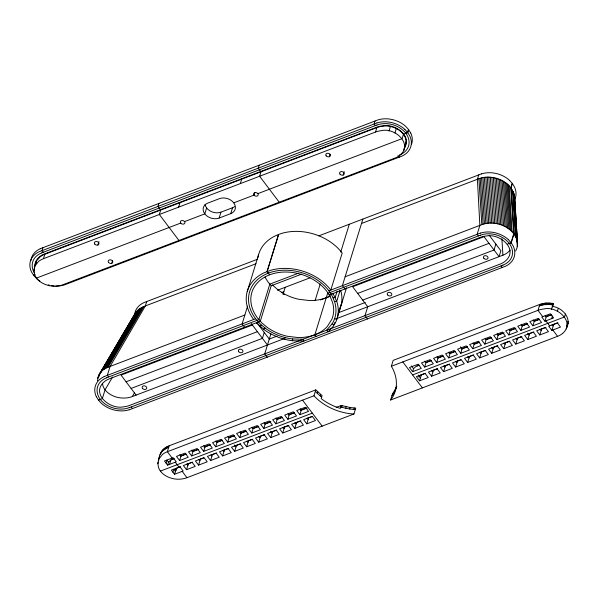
<?xml version="1.0" encoding="UTF-8"?>
<svg xmlns="http://www.w3.org/2000/svg" width="598" height="598" viewBox="0 0 598 598"><rect width="100%" height="100%" fill="white"/><g stroke="black" fill="none" stroke-linecap="round" stroke-linejoin="round"><path stroke-width="0.9" d="M33.817 270.737L34.819 266.14L38.571 261.446A22.552 16.946 17.1 0 1 43.445 258.702L375.514 132.038A22.552 16.946 17.1 0 1 381.427 130.67C394.62 127.232 413.457 143.969 399.987 155.271A22.552 16.946 17.1 0 1 395.114 158.014L63.044 284.678A22.552 16.946 17.1 0 1 57.131 286.046C47.197 287.436 32.21 280.664 34.363 268.958M157.73 463.749L158.732 459.159L162.492 454.458A22.552 16.946 17.1 0 1 167.365 451.714L313.972 395.786L315.796 389.874L322.105 395.614L321.193 398.574L322.89 399.875A47.392 35.603 17.1 0 0 337.287 407.41L340.359 408.419L341.271 405.459L350.174 407.53L355.743 408.09L353.926 414.003L186.965 477.69A22.552 16.946 17.1 0 1 181.052 479.058C171.163 480.403 156.482 473.87 158.186 462.261M158.634 460.774C158.963 454.293 162.701 447.797 169.182 445.794L315.796 389.874M35.215 265.355L36.62 260.84L39.939 257.005A22.552 16.946 17.1 0 1 44.813 254.262L376.882 127.598A22.552 16.946 17.1 0 1 382.795 126.23C394.022 124.152 410.886 134.303 404.674 146.996M552.799 329.999L557.575 336.33L390.606 400.017L391.361 399.075A47.392 35.603 17.1 0 0 392.669 368.577L391.361 366.275L537.976 310.347A22.552 16.946 17.1 0 1 543.888 308.979C557.074 305.541 575.919 322.277 562.449 333.579M551.468 309.353L552.365 306.378C562.232 307.581 572.009 317.972 566.568 328.003M97.511 380.747L98.035 377.293L99.432 374.094L135.761 312.47L139.214 309.017L143.804 306.535L256.019 263.733M514.601 199.612C515.02 182.554 493.372 173.166 478.931 178.705L361.506 223.495M515.648 251.018L517.046 247.819L517.569 244.373L514.654 197.258M285.119 337.526A33.271 24.996 17.1 0 0 292.654 338.939L303.223 339.201L303.844 341.01L292.676 340.74A35.035 26.319 17.1 0 1 284.738 339.253L285.119 337.526L283.22 337.04A44.581 33.488 17.1 0 1 265.983 328.736L260.309 324.041L255.608 318.764A44.581 33.488 17.1 0 1 268.375 273.144L267.201 271.447L278.586 234.446L281.957 233.317A46.928 35.252 17.1 0 1 342.198 253.074L330.814 290.075A46.928 35.252 17.1 0 0 270.573 270.326L263.845 272.89A46.928 35.252 17.1 0 0 253.672 319.496M340.09 308.718L338.019 314.055M341.002 305.757L341.585 303.081A46.928 35.252 17.1 0 0 340.725 290.508M341.914 302.797L339.843 308.134M552.41 306.662L553.292 303.433L545.712 303.059L539.8 304.427L393.185 360.355L391.361 366.275M175.453 471.613L175.864 469.856M175.491 471.889L176.32 468.376L180.648 466.724M552.462 306.946L553.292 303.433M557.403 311.304L558.3 308.329M565.446 313.965L564.549 316.94L412.59 374.901M567.203 324.295L568.1 321.32M158.732 459.159L159.636 456.177M160.092 454.697L160.989 452.372M160.541 453.852L161.512 451.542M161.056 453.015L162.103 450.735M161.654 452.215L162.768 449.965M162.32 451.445L163.508 449.233M163.052 450.713L164.308 448.537M163.859 450.017L164.719 449.375L165.168 447.895M164.719 449.375L165.646 448.769L166.095 447.289M165.646 448.769L166.625 448.216L167.074 446.743M166.625 448.216L167.649 447.723L168.105 446.243M172.134 458.038L167.365 451.714L169.182 445.794M321.649 397.094L317.314 393.402L317.77 391.922M320.214 395.988L320.663 394.508M340.815 406.939L341.675 407.223L342.123 405.743M341.675 407.223L345.674 408.247L346.13 406.767M345.674 408.247L349.718 409.002L350.174 407.53M349.718 409.002L353.777 409.488L354.225 408.008M34.819 266.14L36.179 261.7M42.951 247.639L42.039 250.599L43.295 252.259M43.445 258.695L44.813 254.255M97.923 244.993L98.962 241.614M111.744 263.314L112.521 260.78M158.851 203.425L157.947 206.385L160.458 209.719M160.705 210.055L159.345 214.495L178.944 240.471M146.697 301.512L145.329 305.952L110.084 366.425L107.356 375.305L108.612 376.972M178.63 207.132L179.998 202.692M206.639 207.954L204.815 213.875L184.573 221.596M254.77 192.578L253.993 195.12A2.347 1.764 17.1 0 1 255.794 192.571A2.347 1.764 17.1 0 1 257.97 195.456A2.347 1.764 17.1 0 1 253.993 195.12L233.743 202.842A10.555 7.931 17.1 0 0 219.414 198.656L207.842 203.066A10.555 7.931 17.1 0 0 204.815 213.875A10.555 7.931 17.1 0 0 219.152 218.053L220.968 212.133L232.54 207.723A10.555 7.931 17.1 0 0 234.595 206.609M219.152 218.053L230.723 213.643L232.54 207.723M240.329 183.601L241.697 179.161M166.02 463.054L166.932 460.094L168.501 462.179L167.59 465.139L164.45 460.976L173.106 457.672L176.253 461.835L167.59 465.139M259.128 165.183L258.224 168.143L260.735 171.469M169.518 464.399L170.886 459.959L174.25 458.681M260.982 171.805L259.622 176.246L279.221 202.221M172.927 472.218L173.839 469.258L175.408 471.336M174.496 474.296L183.16 470.992L180.02 466.829L171.357 470.133L174.496 474.296L176.32 468.376M179.617 460.55L188.273 457.246L185.133 453.082L176.47 456.386L179.617 460.55L180.977 456.11L186.18 454.129M186.524 469.707L195.187 466.403L192.048 462.239L183.384 465.543L186.524 469.707L188.348 463.786M191.637 455.96L200.3 452.656L197.161 448.493L188.497 451.796L191.637 455.96L193.005 451.52L198.207 449.539M247.206 291.637L258.583 254.636M198.551 465.124L207.214 461.82L204.075 457.657L195.411 460.961L198.551 465.124L200.375 459.204M247.572 306.146L242.108 323.907L244.619 327.241M203.664 451.378L212.327 448.074L209.188 443.91L200.524 447.214L203.664 451.378L205.032 446.938L210.227 444.957M278.586 234.446L267.029 271.514L269.631 274.811A42.234 31.724 17.1 0 1 326.957 291.547L330.358 296.952L332.6 302.595A42.234 31.724 17.1 0 1 331.883 319.235L327.412 326.359A42.234 31.724 17.1 0 1 298.073 337.549L287.257 336.255A42.234 31.724 17.1 0 1 267.366 327.48L261.991 323.032L257.536 318.024A42.234 31.724 17.1 0 1 269.631 274.811M210.578 460.535L219.242 457.231L216.095 453.067L207.439 456.371L210.578 460.535L212.395 454.615L216.73 452.963M215.691 446.788L224.355 443.484L221.215 439.321L212.552 442.625L215.691 446.788L217.059 442.348L222.254 440.367M301.758 274.093L271.215 285.739L260.287 321.261L109.434 378.803A23.001 17.282 17.1 0 0 104.448 381.614C90.253 393.663 110.137 409.832 123.487 406.842A23.001 17.282 17.1 0 0 129.534 405.444L500.182 264.069A23.001 17.282 17.1 0 0 505.168 261.259C519.37 249.209 499.48 233.041 486.129 236.031A23.001 17.282 17.1 0 0 480.082 237.428L329.229 294.971M222.606 455.945L231.262 452.641L228.122 448.478L219.459 451.782L222.606 455.945L224.422 450.025M227.718 442.199L236.382 438.895L233.242 434.739L224.579 438.042L227.718 442.199L229.086 437.758L234.281 435.778M264.249 332.421L262.432 338.341L131.097 388.438M234.625 451.363L243.289 448.059L240.149 443.895L231.486 447.199L234.625 451.363L236.449 445.443M270.894 333.819L264.72 353.881L267.239 357.215M283.033 294.351L285.209 287.279M239.746 437.616L248.409 434.312L245.262 430.149L236.606 433.453L239.746 437.616L241.106 433.176L246.309 431.195M329.334 156.728L330.111 154.194M246.653 446.773L255.316 443.469L252.177 439.306L243.513 442.61L246.653 446.773L248.476 440.853L252.805 439.201M251.773 433.027L260.429 429.723L257.29 425.559L248.626 428.863L251.773 433.027L253.133 428.587L258.336 426.606M258.68 442.184L267.343 438.88L264.204 434.716L255.54 438.02L258.68 442.184L260.504 436.263M263.793 428.445L272.456 425.133L269.317 420.977L260.653 424.281L263.793 428.445L265.161 424.004L270.356 422.016M343.155 175.05L344.194 171.663M270.707 437.601L279.371 434.298L276.224 430.134L267.568 433.438L270.707 437.601L272.531 431.681M275.82 423.855L284.484 420.551L281.344 416.387L272.681 419.691L275.82 423.855L277.188 419.415L282.383 417.434M315.139 300.458L320.229 283.915M375.036 120.968L374.124 123.928L375.38 125.595M282.734 433.012L291.398 429.708L288.251 425.544L279.587 428.848L282.734 433.012L284.551 427.092M375.514 132.038L376.882 127.598M287.847 419.265L296.511 415.961L293.371 411.798L284.708 415.102L287.847 419.265L289.215 414.825L294.41 412.844M327.854 292.534L314.862 334.76L316.118 336.427M340.718 252.102L349.292 224.243M294.762 428.422L303.418 425.118L300.278 420.962L291.615 424.266L294.762 428.422L296.578 422.502M337.123 291.226L335.209 297.438L333.056 297.797M299.875 414.683L308.538 411.379L305.391 407.216L296.735 410.52L299.875 414.683L301.243 410.243L307.133 407.993M339.724 290.396L339.462 292.444M389.014 131.037L390.374 126.597M340.15 290.224L336.734 301.325L334.514 301.527M362.874 219.055L342.385 285.657L344.897 288.991M334.962 322.262L333.295 326.276L328.28 331.688L326.501 330.32L332.047 323.914A33.271 24.996 17.1 0 0 334.551 318.667L335.037 317.276A44.581 33.488 17.1 0 0 334.843 302.476L332.473 296.518L328.885 290.807A44.581 33.488 17.1 0 0 268.375 273.144M338.73 311.364L339.507 308.83M346.526 287.728L336.786 319.399A35.035 26.319 17.1 0 1 334.14 324.923L332.047 323.914M394.949 132.988L396.31 128.548M306.781 423.84L315.445 420.536L312.306 416.372L303.642 419.676L306.781 423.84L308.605 417.92M40.208 248.731L377.831 119.951A23.651 17.768 17.1 0 1 405.825 126.47L408.524 129.497L407.612 132.457L403.463 134.184L402.095 138.624L257.85 193.647M408.524 129.497L407.784 132.681L409.78 135.963A23.651 17.768 17.1 0 1 401.961 156.1L64.375 284.925A23.651 17.768 17.1 0 1 55.756 286.038M404.749 145.979L406.109 141.539M403.747 150.569L405.115 146.129M390.606 400.017L392.438 394.089L396.212 387.668L394.403 391.959L391.974 395.577M412.635 371.672L421.291 368.368L418.151 364.204L409.488 367.508L412.635 371.672L413.539 368.712L415.924 366.492L419.295 365.214M478.774 174.848L477.406 179.288L479.865 225.379L477.137 234.259L478.393 235.926M418.981 377.121L419.437 375.641L425.694 373.257M419.542 380.829L428.205 377.525L425.066 373.361L416.402 376.665L419.542 380.829L421.366 374.909M424.655 367.082L433.318 363.778L430.179 359.615L421.515 362.919L424.655 367.082L426.023 362.642L431.218 360.661M431.569 376.239L440.233 372.935L437.086 368.772L428.43 372.076L431.569 376.239L433.393 370.319M436.682 362.493L445.346 359.189L442.206 355.025L433.543 358.337L436.682 362.493L438.05 358.053L443.245 356.072M443.596 371.657L452.26 368.353L449.113 364.189L440.449 367.493L443.596 371.657L445.413 365.737M448.709 357.91L457.373 354.607L454.233 350.443L445.57 353.747L448.709 357.91L450.077 353.47L455.272 351.489M455.624 367.067L464.28 363.763L461.14 359.6L452.477 362.904L455.624 367.067L457.44 361.147M509.526 180.379L512.269 183.377L510.901 187.817L513.794 233.743L511.058 242.624L507.291 244.201M512.269 183.377L511.066 188.041L513.959 233.968L511.23 242.848L513.226 246.129A23.651 17.768 17.1 0 1 505.407 266.267L129.258 409.802M460.737 353.321L469.4 350.017L466.253 345.853L457.597 349.157L460.737 353.321L462.105 348.881L467.3 346.9M495.854 244.081L494.038 250.001L362.709 300.091M467.643 362.478L476.307 359.174L473.168 355.01L464.504 358.314L467.643 362.478L469.467 356.558M472.764 348.731L481.42 345.427L478.28 341.271L469.617 344.575L472.764 348.731L474.124 344.291L479.327 342.31M479.671 357.896L488.334 354.592L485.195 350.428L476.531 353.732L479.671 357.896L481.495 351.975M484.784 344.149L493.447 340.845L490.308 336.681L481.644 339.985L484.784 344.149L486.152 339.709L491.354 337.728M491.698 353.306L500.362 350.002L497.222 345.838L488.559 349.142L491.698 353.306L493.522 347.386M496.811 339.559L505.474 336.255L502.335 332.092L493.671 335.396L496.811 339.559L498.179 335.119L504.241 332.809M503.725 348.716L512.389 345.412L509.242 341.256L500.586 344.56L503.725 348.716L505.542 342.796L509.877 341.144M508.838 334.977L517.502 331.673L514.362 327.51L505.699 330.814L508.838 334.977L510.206 330.537L515.401 328.549M515.753 344.134L524.409 340.83L521.269 336.667L512.606 339.97L515.753 344.134L517.569 338.214L521.905 336.562M520.865 330.388L529.529 327.084L526.39 322.92L517.726 326.224L520.865 330.388L522.233 325.947L527.429 323.966M527.772 339.544L536.436 336.24L533.296 332.077L524.633 335.381L527.772 339.544L529.596 333.624M532.893 325.798L541.556 322.494L538.409 318.33L529.753 321.634L532.893 325.798L534.253 321.358L539.456 319.377M539.8 304.427L537.976 310.347L542.745 316.678M539.8 334.962L548.463 331.658L545.324 327.495L536.66 330.799L539.8 334.962L541.624 329.042M544.92 321.216L553.576 317.912L550.437 313.748L541.773 317.052L544.92 321.216L546.28 316.776L551.334 314.847M552.365 306.378L552.821 304.898L549.039 304.449L544.016 304.696L539.336 305.907M551.648 318.644L552.47 315.983M551.827 330.373L560.49 327.069L557.351 322.905L548.687 326.209L551.827 330.373L553.651 324.452M566.201 328.885L568.033 322.965L567.823 323.361M392.722 394.635L393.185 393.148M394.403 391.959L394.859 390.479M540.457 305.518L540.921 304.038M541.616 305.189L542.072 303.702M542.797 304.913L543.261 303.433M544.016 304.696L544.472 303.216M545.249 304.539L545.712 303.059M546.505 304.449L546.968 302.969M547.768 304.419L548.231 302.939M549.039 304.449L549.502 302.969M550.31 304.546L550.773 303.059M551.58 304.696L552.036 303.216M567.584 323.824L567.128 325.312L567.569 324.452M395.749 389.149L396.758 386.211M567.113 325.932L567.465 325.02M134.087 315.557L135.761 312.47M98.872 375.125L135.111 313.457M98.408 376.194L136.501 311.528M98.035 377.293L98.976 375.701M99.918 374.101L101.324 371.709M100.09 373.107L101.653 371.276L137.323 310.639M97.766 378.422L99.171 376.03M101.653 371.276L138.228 309.794M102.557 370.431L103.536 369.654L139.214 309.017M103.536 369.654L104.598 368.929L140.268 308.291M104.598 368.929L105.719 368.278L141.397 307.634M105.719 368.278L106.907 367.68L142.586 307.043M106.907 367.68L108.126 367.172L143.804 306.535M112.566 377.024L105.061 389.791L102.325 398.672L98.393 400.032L96.39 396.743M102.385 383.221L103.043 386.121A17.036 12.797 17.1 0 0 105.061 389.791A17.036 12.797 17.1 0 0 108.245 393.013C113.291 396.937 119.906 398.552 126.223 397.962A23.001 17.282 17.1 0 0 132.27 396.564L134.617 392.58M403.971 148.85C413.203 136.06 394.859 123.248 382.683 125.864A23.001 17.282 17.1 0 0 376.635 127.262L44.558 253.926A23.001 17.282 17.1 0 0 39.573 256.736C36.426 259.196 34.333 263.18 34.774 267.224M510.146 250.136L507.896 252.378A23.001 17.282 17.1 0 1 502.918 255.189L336.076 318.831M168.501 462.179L170.886 459.959M263.591 329.229L265.049 328.025M259.876 326.172L261.49 325.095M256.594 322.95L258.343 322.008M376.919 122.911L39.296 251.691A23.651 17.768 17.1 0 0 31.455 271.881L33.682 275.372L34.908 274.811M98.393 400.032L100.397 399.404M278.414 234.513L275.23 235.889A46.928 35.252 17.1 0 0 257.925 257.641M104.179 376.561L255.608 318.764M167.649 447.723L168.726 447.274M41.808 252.834L376.875 125.027M36.471 278.085L180.716 223.069A2.347 1.764 17.1 0 0 184.692 223.405A2.347 1.764 17.1 0 0 182.517 220.52A2.347 1.764 17.1 0 0 180.716 223.069M257.372 259.3L143.954 302.603A23.651 17.768 17.1 0 0 134.543 315.662M318.824 235.859L481.569 173.831M298.372 273.241L269.803 284.14L258.874 319.661L106.683 377.712M277.465 290.239L310.026 277.816M281.277 292.706L283.848 291.719M108.126 367.172L244.836 315.026M345.113 276.777L481.824 224.631C495.749 219.473 515.483 227.404 517.547 243.184M328.885 290.807L480.366 233.078M328.13 293.244L480.321 235.193M252.378 325.02L121.05 375.11L136.127 395.099M320.461 299.964L329.55 296.496M126.073 381.778L257.402 331.681M357.679 293.431L489.007 243.341M276.979 336.143L269.279 339.081L256.991 322.8M338.752 312.582L365.273 302.468M132.27 396.571L283.714 338.804M129.303 407.687L502.933 265.168M171.97 459.316L173.704 458.651M180.641 456.005L185.851 454.017M191.921 451.699L197.998 449.382M204.068 447.072L210.145 444.755M217.081 442.101L222.292 440.121M228.361 437.803L234.438 435.486M240.508 433.169L245.718 431.18M252.655 428.534L258.732 426.217M264.809 423.9L270.879 421.583M276.956 419.265L282.159 417.284M288.236 414.967L294.306 412.65M300.383 410.333L306.453 408.015M417.008 365.849L418.742 365.184M425.686 362.538L430.889 360.549M437.833 357.903L443.036 355.922M449.113 353.605L455.19 351.288M461.26 348.97L467.337 346.653M474.274 344.007L479.484 342.019M485.554 339.701L491.631 337.384M497.7 335.067L502.911 333.086M509.847 330.432L515.925 328.115M521.994 325.805L527.204 323.817M534.141 321.171L539.351 319.183M545.421 316.865L551.498 314.548M160.384 471.104L312.35 413.136M186.666 464.429L192.676 462.134M198.693 459.847L203.836 457.881M222.74 450.668L228.757 448.373M234.767 446.086L240.777 443.791M258.822 436.906L264.832 434.611M270.849 432.324L276.859 430.029M282.869 427.734L288.886 425.44M294.896 423.145L300.914 420.85M306.924 418.563L312.074 416.597M336.173 407.402L341.271 405.459M431.711 370.962L437.721 368.667M443.731 366.38L449.748 364.085M455.758 361.79L460.909 359.824M467.786 357.2L473.795 354.906M479.813 352.618L485.823 350.323M491.84 348.029L497.85 345.734M527.914 334.267L533.924 331.972M539.942 329.677L545.952 327.39M551.969 325.095L557.979 322.8M405.773 133.302L407.784 132.681L404.876 129.46M33.51 275.155L34.848 274.736M509.219 243.468L511.23 242.848L508.322 239.626M331.172 294.223L333.25 293.715M353.777 409.488L355.294 409.563M353.926 414.003L352.409 413.928A47.392 35.603 17.1 0 1 315.953 397.842L313.972 395.786M284.738 339.253L282.742 338.737A46.928 35.252 17.1 0 1 264.593 329.999L256.4 322.748M334.551 318.667L336.786 319.399L337.287 317.934A46.928 35.252 17.1 0 0 337.085 302.349L333.116 293.483M36.418 278.376L33.682 275.372M272.24 284.85L278.743 290.479L284.872 294.238A42.234 31.724 17.1 0 0 298.641 299.254L309.458 300.547A42.234 31.724 17.1 0 0 330.582 295.771M271.215 285.739L268.465 282.503A42.234 31.724 17.1 0 1 265.064 277.098M315.34 391.346L317.314 393.402M98.558 400.249L101.301 403.254A23.651 17.768 17.1 0 0 129.22 409.757M489.157 235.201L500.885 250.741L499.061 256.662L483.984 236.681L352.656 286.771L367.733 306.752L364.997 315.632L367.516 318.966M545.167 315.296L546.28 316.776M552.216 324.639L553.195 325.932M545.892 320.842L549.659 325.835M501.004 265.901L502.26 267.568M533.139 319.878L534.253 321.358M540.188 329.221L541.168 330.522M397.991 155.57L399.255 157.237M521.112 324.467L522.233 325.947M527.675 333.161L529.14 335.104M509.16 329.147L510.206 330.537M516.067 338.304L517.113 339.694M497.132 333.736L498.179 335.119M504.039 342.893L505.093 344.276M485.105 338.319L486.152 339.709M492.019 347.475L493.066 348.866M473.078 342.908L474.124 344.291M479.992 352.065L481.039 353.455M460.527 346.803L462.105 348.881M467.965 356.655L469.011 358.038M449.031 352.08L450.077 353.47M455.938 361.237L456.984 362.627M437.003 356.67L438.05 358.053M443.91 365.827L444.957 367.217M424.909 361.162L426.023 362.642M431.958 370.506L432.937 371.799M411.446 365.931L413.539 368.712M418.361 375.096L420.454 377.869M402.79 361.917L422.39 387.893M283.086 293.222L284.14 294.612M251.257 323.54L267.456 345.001M302.551 400.152L322.15 426.127M300.121 408.763L301.243 410.243M307.17 418.107L308.149 419.4M288.094 413.345L289.215 414.825M295.15 422.689L296.122 423.982M276.074 417.935L277.188 419.415M283.123 427.278L284.095 428.572M264.047 422.517L265.161 424.004M270.61 431.218L272.075 433.161M252.02 427.107L253.133 428.587M259.069 436.45L260.048 437.743M239.992 431.696L241.106 433.176M247.041 441.04L248.021 442.333M227.965 436.278L229.086 437.758M234.528 444.979L235.993 446.923M215.938 440.868L217.059 442.348M222.994 450.212L223.966 451.505M203.918 445.458L205.032 446.938M210.967 454.801L211.946 456.095M191.891 450.04L193.005 451.52M198.94 459.384L199.919 460.684M179.863 454.63L180.977 456.11M186.912 463.973L187.892 465.266M175.281 462.202L179.049 467.202M182.188 471.366L186.965 477.69M131.231 406.946L132.487 408.613M512.434 183.601L514.437 186.882A23.651 17.768 17.1 0 1 514.676 199.62M408.696 129.721L410.691 133.003M514.534 196.069L517.569 244.373M514.317 194.873L517.494 245.539M513.996 193.685L516.889 239.611M516.971 241.181L517.322 246.69M513.577 192.496L516.47 238.423M513.069 191.323L515.962 237.249M512.449 190.134L515.341 236.061M509.204 185.836L512.097 231.762M508.158 184.819L511.051 230.746M507.067 183.863L509.959 229.789M505.908 182.966L508.801 228.892M504.69 182.113L507.575 228.04M503.411 181.321L506.304 227.247M502.081 180.589L504.974 226.515M500.705 179.923L503.598 225.85M499.293 179.318L502.185 225.244M501.879 238.654L502.918 255.189M497.842 178.787L500.735 224.713M496.37 178.324L499.263 224.25M494.875 177.935L497.768 223.861M493.365 177.621L496.258 223.547M491.855 177.389L494.74 223.316M490.33 177.225L493.223 223.151M488.82 177.143L491.713 223.069M487.318 177.135L490.211 223.061M485.838 177.21L488.73 223.136M484.373 177.359L487.265 223.286M482.945 177.584L485.838 223.51M481.554 177.89L484.447 223.816M480.201 178.271L483.094 224.198M478.931 178.705L481.824 224.631M292.654 338.939L292.676 340.74M562.449 333.587A22.552 16.946 17.1 0 1 557.575 336.33M480.366 235.253A21.281 15.989 17.1 0 1 509.302 243.438A21.281 15.989 17.1 0 1 502.888 265.101M106.728 377.772A21.281 15.989 17.1 0 0 100.314 399.434A21.281 15.989 17.1 0 0 129.25 407.619M480.396 233.123A23.651 17.768 17.1 0 1 508.36 239.596M96.338 396.758A23.651 17.768 17.1 0 1 104.216 376.605M481.599 173.876A23.651 17.768 17.1 0 1 509.563 180.349M376.919 125.087A21.281 15.989 17.1 0 1 405.855 133.272A21.281 15.989 17.1 0 1 399.442 154.934M34.131 272.531A21.281 15.989 17.1 0 1 41.853 252.894M410.744 132.995A23.651 17.768 17.1 0 1 411.409 144.679M376.949 122.956A23.651 17.768 17.1 0 1 404.913 129.43M54.246 285.956A23.651 17.768 17.1 0 1 51.211 285.567M49.701 285.253A23.651 17.768 17.1 0 1 48.206 284.865M39.879 281.097A23.651 17.768 17.1 0 1 36.381 278.399M30.879 260.616A23.651 17.768 17.1 0 1 40.245 248.768M220.968 212.133A10.555 7.931 17.1 0 1 205.062 204.471M233.743 202.842A10.555 7.931 17.1 0 1 230.723 213.643M483.812 258.216A2.347 1.764 17.1 0 0 487.789 258.553A2.347 1.764 17.1 0 0 485.613 255.667A2.347 1.764 17.1 0 0 483.812 258.216M142.526 388.394A2.347 1.764 17.1 0 0 146.503 388.73A2.347 1.764 17.1 0 0 144.327 385.845A2.347 1.764 17.1 0 0 142.526 388.394M238.722 351.684A2.347 1.764 17.1 0 0 242.698 352.02A2.347 1.764 17.1 0 0 240.523 349.135A2.347 1.764 17.1 0 0 238.722 351.684M387.594 294.896A2.347 1.764 17.1 0 0 391.57 295.233A2.347 1.764 17.1 0 0 389.395 292.347A2.347 1.764 17.1 0 0 387.594 294.896M339.97 174.115A2.347 1.764 17.1 0 0 343.947 174.459A2.347 1.764 17.1 0 0 341.772 171.574A2.347 1.764 17.1 0 0 339.97 174.115M326.149 155.801A2.347 1.764 17.1 0 0 330.126 156.138A2.347 1.764 17.1 0 0 327.951 153.252A2.347 1.764 17.1 0 0 326.149 155.801M108.559 262.387A2.347 1.764 17.1 0 0 112.536 262.724A2.347 1.764 17.1 0 0 110.361 259.838A2.347 1.764 17.1 0 0 108.559 262.387M94.738 244.066A2.347 1.764 17.1 0 0 98.715 244.403A2.347 1.764 17.1 0 0 96.54 241.517A2.347 1.764 17.1 0 0 94.738 244.066"/></g></svg>
